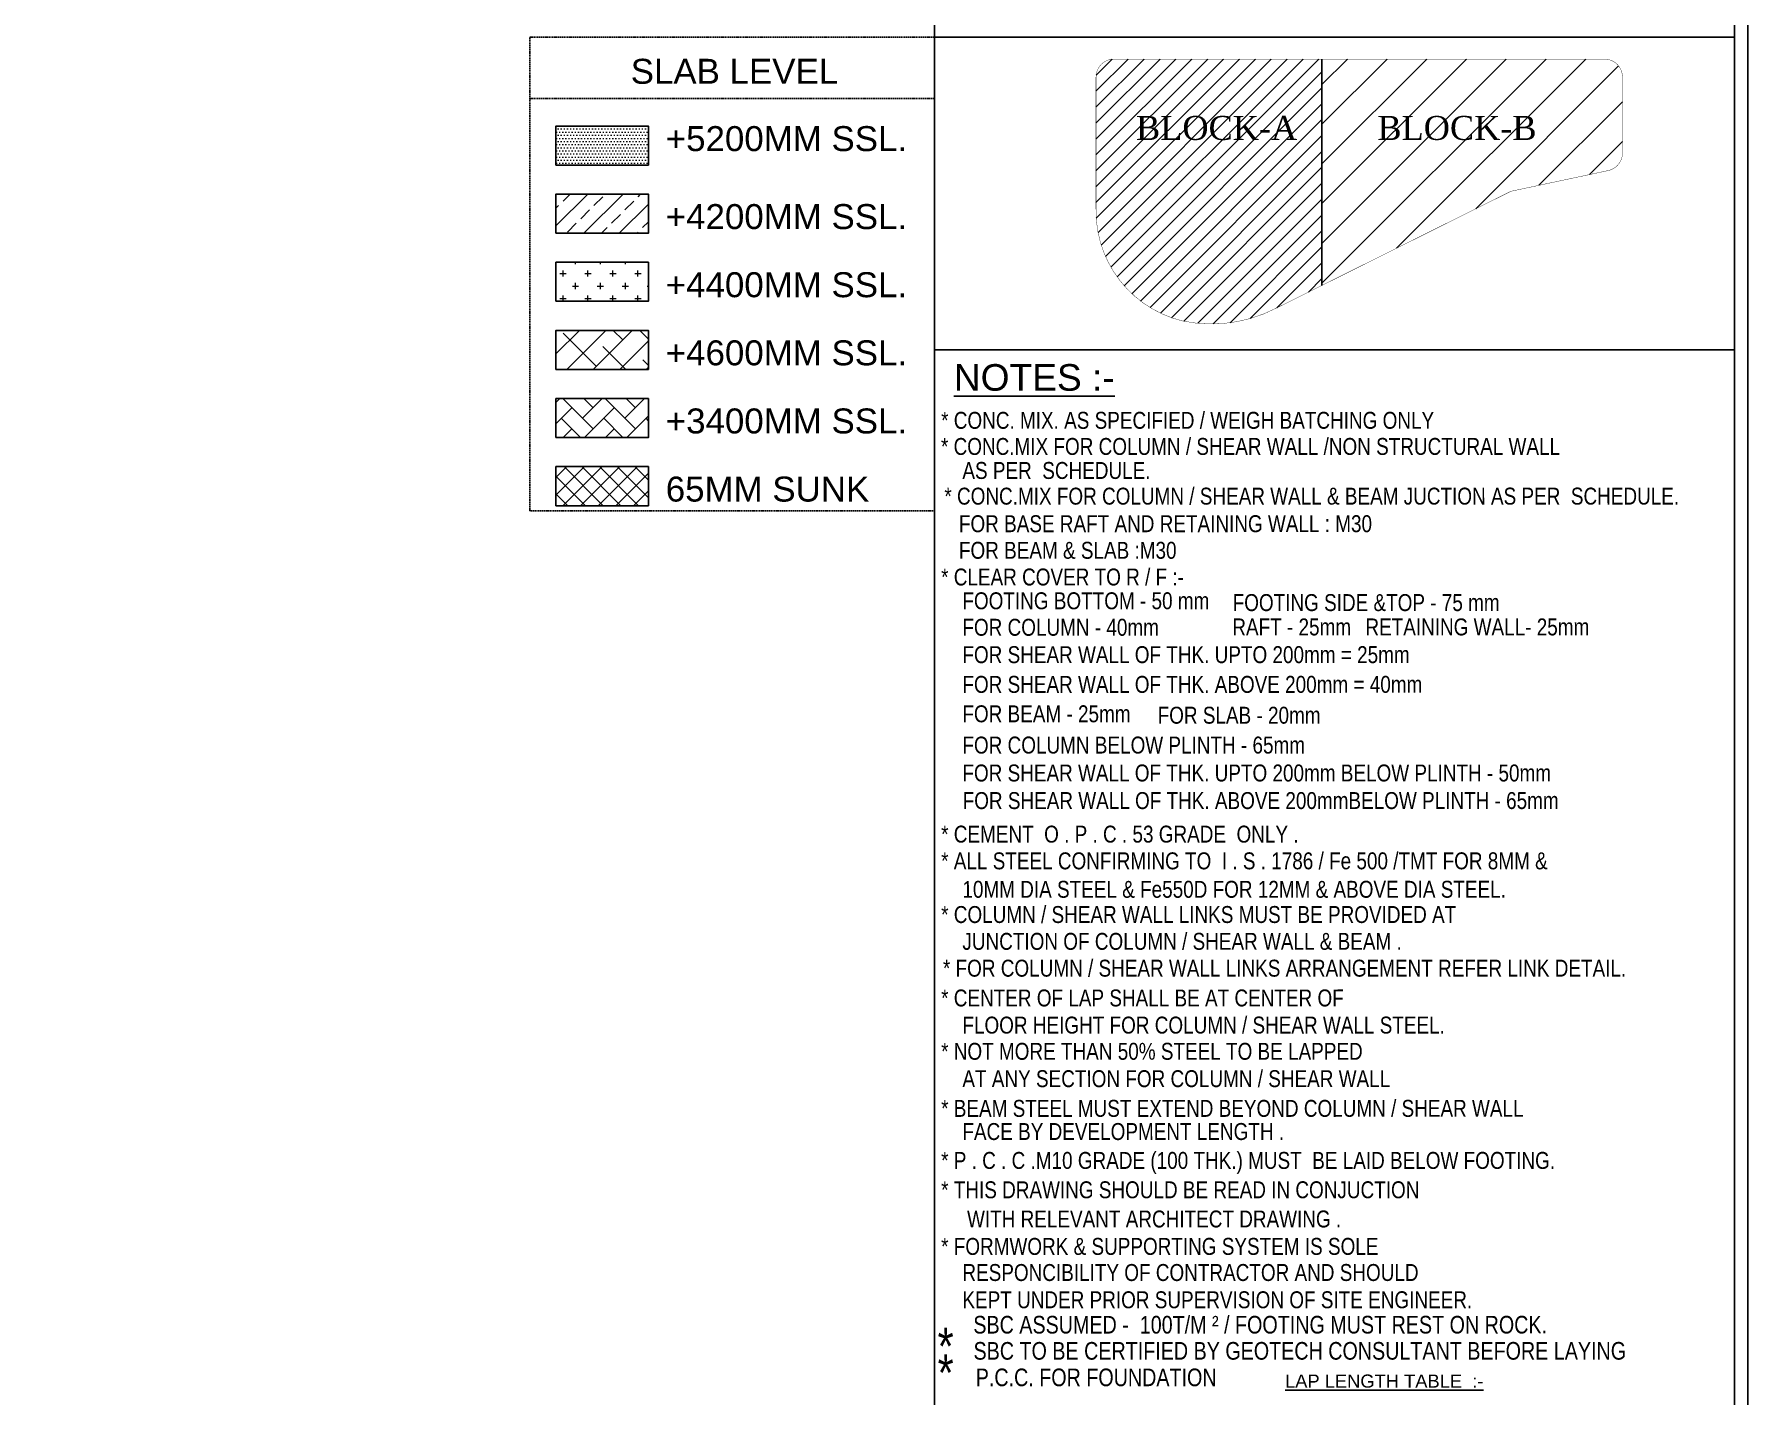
# Model space of a CAD drawing. Header units: millimetres. Extents: x -954 to 225541, y -300291 to -180647.
# Drawn here: x 115228 to 149542, y -262173 to -234916 of the extents above; entities that cross this region are included whole.
import ezdxf
from ezdxf.enums import TextEntityAlignment as Align

# ---------------------------------------------------------------- set-up
doc = ezdxf.new("R2010")
doc.units = ezdxf.units.MM
doc.header["$LTSCALE"] = 100
doc.header["$MEASUREMENT"] = 0
doc.linetypes.add('HIDDEN', pattern=[0.375, 0.25, -0.125])
for name, color, linetype, lineweight in [('+4200MM SSL', 251, 'Continuous', 9), ('+4600 MM SSL', 251, 'Continuous', 9), ('+5200 MM SSL', 250, 'Continuous', 9), ('DIM', 8, 'Continuous', 13), ('MAIN TEXT', 6, 'Continuous', 25), ('SUNK', 251, 'Continuous', 9), ('TEXT', 255, 'Continuous', 25)]:
    doc.layers.add(name, color=color, linetype=linetype, lineweight=lineweight)
doc.layers.add('SHEET', color=7, linetype='Continuous')
doc.styles.add('ARIAL', font='arial.ttf')
doc.styles.add('STYLE3', font='times.ttf', dxfattribs={"width": 0.8, "height": 12})

msp = doc.modelspace()

# ---------------------------------------------------------------- hatches: boundary and pattern name
at = {"layer": '+4200MM SSL'}
h = msp.add_hatch(dxfattribs=at)
h.set_pattern_fill('ANSI33', color=256, scale=2000, style=0)
h.set_pattern_definition([(45, (12503.7, 3043.67), (-353.5534, 353.5534), []), (45, (12857.26, 3043.67), (-353.5534, 353.5534), [250, -125])])
h.paths.add_polyline_path([(125673.6, -238898.3), (127527.5, -238898.3), (127527.5, -238116.7), (125673.6, -238116.7)])
h = msp.add_hatch(dxfattribs=at)
h.set_pattern_fill('CROSS', color=256, scale=1000, style=0)
h.set_pattern_definition([(0, (12503.7, 3043.67), (250, 250), [125, -375]), (90, (12566.2, 2981.17), (-250, 250), [125, -375])])
h.paths.add_polyline_path([(125673.6, -240262.2), (127527.5, -240262.2), (127527.5, -239480.6), (125673.6, -239480.6)])
h = msp.add_hatch(dxfattribs=at)
h.set_pattern_fill('AR-HBONE', color=256, scale=75, style=0)
h.set_pattern_definition([(45, (12503.7, 3043.67), (3e-14, 424.26407), [900, -300]), (135, (12715.84, 3255.8), (3e-14, 424.26407), [900, -300])])
h.paths.add_polyline_path([(125673.6, -242990), (127527.5, -242990), (127527.5, -242208.4), (125673.6, -242208.4)])
at = {"layer": '+4600 MM SSL'}
h = msp.add_hatch(dxfattribs=at)
h.set_pattern_fill('ANSI38', color=256, scale=3000)
h.paths.add_polyline_path([(125673.6, -241626.1), (127527.5, -241626.1), (127527.5, -240844.5), (125673.6, -240844.5)])
at = {"layer": '+5200 MM SSL'}
h = msp.add_hatch(dxfattribs=at)
h.set_pattern_fill('DOTS', color=5, scale=1000)
h.paths.add_polyline_path([(125673.6, -237534.4), (127527.5, -237534.4), (127527.5, -236752.8), (125673.6, -236752.8)])
at = {"layer": 'DIM'}
h = msp.add_hatch(dxfattribs=at)
h.set_pattern_fill('ANSI31', color=256, scale=1800.417595, style=0)
h.set_pattern_definition([(45, (-78138.32, -717716.68), (-159.13594, 159.13594), [])])
h.paths.add_polyline_path([(136490.2, -235775.4), (136490.2, -238411, 0.3513178), (138223.2, -240656.1, 0.1730551), (140095.9, -240401.3), (141015.8, -239943.4), (141015.8, -235411.8), (136853.9, -235411.8, 0.4142136)])
h = msp.add_hatch(dxfattribs=at)
h.set_pattern_fill('ANSI31', color=256, scale=4501.043988, style=0)
h.set_pattern_definition([(45, (-89985.75, -715173.7), (-397.83984, 397.83984), [])])
h.paths.add_polyline_path([(147033.3, -235775.4, 0.4142136), (146669.7, -235411.8), (141015.8, -235411.8), (141015.8, -239943.4), (144798.7, -238060, -0.0000016), (144798.7, -238060), (146745.4, -237645.6, 0.3788572), (147033.3, -237253.1)])
at = {"layer": 'SUNK'}
h = msp.add_hatch(dxfattribs=at)
h.set_pattern_fill('ANSI37', color=256, scale=2000)
h.paths.add_polyline_path([(125673.6, -244354), (127527.5, -244354), (127527.5, -243572.4), (125673.6, -243572.4)])

# ---------------------------------------------------------------- linework, layer by layer
at = {"color": 0, "linetype": 'ByBlock'}
msp.add_line((133259, -234973.1), (149275.6, -234973.1), dxfattribs=at)
for p, q in [((141015.8, -235411.8), (141015.8, -239943.4)), ((133259.3, -241231.2), (149277.4, -241231.2))]:
    msp.add_line(p, q)
at = {"linetype": 'HIDDEN'}
msp.add_line((125151, -236202.8), (133259, -236202.8), dxfattribs=at)
at = {"color": 5}
msp.add_lwpolyline([(-953.5, -300291), (149541.8, -300291), (149541.8, -193995.9), (-953.5, -193995.9)], close=True, dxfattribs=at)
at = {"color": 0, "linetype": 'ByBlock'}
msp.add_lwpolyline([(133259, -233016.2), (149275.6, -233016.2), (149275.6, -300024.9), (133259, -300024.9)], close=True, dxfattribs=at)
at = {"linetype": 'HIDDEN'}
msp.add_lwpolyline([(125151, -234973.1), (133259, -234973.1), (133259, -244458.7), (125151, -244458.7)], close=True, dxfattribs=at)
at = {"const_width": 7.2}
msp.add_lwpolyline([(144798.7, -238060), (140095.9, -240401.3, -0.1730551), (138223.2, -240656.1, -0.3513178), (136490.2, -238411), (136490.2, -235775.4, -0.4142136), (136853.9, -235411.8), (146669.7, -235411.8, -0.4142136), (147033.3, -235775.4), (147033.3, -237253.1, -0.3788572), (146745.4, -237645.6), (144798.7, -238060, 0.0000016), (144798.7, -238060, 0.0000016)], format="xyb", dxfattribs=at)
at = {"elevation": 0}
for points in [[(125673.6, -237534.4), (127527.5, -237534.4), (127527.5, -236752.8), (125673.6, -236752.8)], [(125673.6, -238898.3), (127527.5, -238898.3), (127527.5, -238116.7), (125673.6, -238116.7)], [(125673.6, -240262.2), (127527.5, -240262.2), (127527.5, -239480.6), (125673.6, -239480.6)], [(125673.6, -241626.1), (127527.5, -241626.1), (127527.5, -240844.5), (125673.6, -240844.5)], [(125673.6, -242990), (127527.5, -242990), (127527.5, -242208.4), (125673.6, -242208.4)], [(125673.6, -244354), (127527.5, -244354), (127527.5, -243572.4), (125673.6, -243572.4)]]:
    msp.add_lwpolyline(points, close=True, dxfattribs=at)
at = {"layer": 'SUNK', "color": 6}
msp.add_lwpolyline([(-687.4, -300024.9), (149275.6, -300024.9), (149275.6, -194262.1), (-687.4, -194262.1)], close=True, dxfattribs=at)

# ---------------------------------------------------------------- texts
at = {"layer": 'MAIN TEXT', "style": 'ARIAL'}
msp.add_text('%%ULAP LENGTH TABLE  :-', height=262.517, rotation=0.00358, dxfattribs=at).set_placement((142262.3, -261880.5), align=Align.MIDDLE)
at = {"layer": 'SHEET', "color": 2, "style": 'STYLE3'}
for s, p in [('BLOCK-A', (137292.2, -236551.1)), ('BLOCK-B', (142125.8, -236551.1))]:
    msp.add_text(s, height=480.81, dxfattribs=at).set_placement(p, align=Align.TOP_LEFT)
at = {"layer": 'SHEET', "color": 6, "style": 'ARIAL'}
msp.add_text('%%UNOTES :-', height=532.349, dxfattribs=at).set_placement((133642.9, -241520.1, 18830.4), align=Align.TOP_LEFT)
at = {"layer": 'SHEET', "color": 4, "style": 'ARIAL', "width": 0.8}
for s, p in [('* CONC. MIX. AS SPECIFIED / WEIGH BATCHING ONLY', (138325.5, -242638.7, 18548.1)), ('* CONC.MIX FOR COLUMN / SHEAR WALL /NON STRUCTURAL WALL', (139584.7, -243161.3, 18548.1)), ('AS PER  SCHEDULE.', (135698.4, -243649.1, 18548.1)), ('* CONC.MIX FOR COLUMN / SHEAR WALL & BEAM JUCTION AS PER  SCHEDULE. ', (140863.9, -244156.3, 18548.1)), ('FOR BASE RAFT AND RETAINING WALL : M30', (137881.6, -244714.8, 18548.1)), ('FOR BEAM & SLAB :M30', (135924.3, -245247.4)), ('* CLEAR COVER TO R / F :-', (135820.3, -245775.5, 18548.1)), ('FOOTING BOTTOM - 50 mm', (136287.4, -246257.9, 18548.1)), ('FOOTING SIDE &TOP - 75 mm', (141900, -246294.2, 18548.1)), ('FOR COLUMN - 40mm', (135782.4, -246788.7, 18548.1)), ('RAFT - 25mm', (140409.4, -246781.5, 18548.1)), ('RETAINING WALL- 25mm', (144127.3, -246781.5, 18548.1)), ('FOR SHEAR WALL OF THK. UPTO 200mm = 25mm', (138293.3, -247336.3, 18548.1)), ('FOR SHEAR WALL OF THK. ABOVE 200mm = 40mm', (138419.8, -247931.6, 18548.1)), ('FOR BEAM - 25mm', (135498.3, -248520.8, 18548.1)), ('FOR SLAB - 20mm', (139356, -248549.1, 18548.1)), ('FOR COLUMN BELOW PLINTH - 65mm', (137245.6, -249146.6, 18548.1)), ('FOR SHEAR WALL OF THK. UPTO 200mm BELOW PLINTH - 50mm', (139708.9, -249705.7, 18548.1)), ('FOR SHEAR WALL OF THK. ABOVE 200mmBELOW PLINTH - 65mm', (139788, -250257.8, 18548.1)), ('* CEMENT  O . P . C . 53 GRADE  ONLY .', (136968, -250929.5, 18548.1)), ('* ALL STEEL CONFIRMING TO  I . S . 1786 / Fe 500 /TMT FOR 8MM &', (139462.7, -251458.2, 18548.1)), ('10MM DIA STEEL & Fe550D FOR 12MM & ABOVE DIA STEEL.', (139257.1, -252034.5, 18548.1)), ('* COLUMN / SHEAR WALL LINKS MUST BE PROVIDED AT', (138546.9, -252532.7, 18548.1)), ('JUNCTION OF COLUMN / SHEAR WALL & BEAM . ', (138266.7, -253069.9, 18548.1)), ('* FOR COLUMN / SHEAR WALL LINKS ARRANGEMENT REFER LINK DETAIL.', (140266.9, -253607, 18548.1)), ('* CENTER OF LAP SHALL BE AT CENTER OF ', (137473.2, -254210.2, 18548.1)), ('FLOOR HEIGHT FOR COLUMN / SHEAR WALL STEEL.', (138645.8, -254746.4, 18548.1)), ('* NOT MORE THAN 50%%% STEEL TO BE LAPPED', (137610.2, -255278.1, 18548.1)), ('AT ANY SECTION FOR COLUMN / SHEAR WALL', (138098.1, -255819.3, 18548.1)), ('* BEAM STEEL MUST EXTEND BEYOND COLUMN / SHEAR WALL', (139220.6, -256413.9, 18548.1)), ('FACE BY DEVELOPMENT LENGTH .', (137035.4, -256883.9, 18548.1)), ('* P . C . C .M10 GRADE (100 THK.) MUST  BE LAID BELOW FOOTING.', (139536.3, -257504.5, 18548.1)), ('* THIS DRAWING SHOULD BE READ IN CONJUCTION', (138177.9, -258050.4, 18548.1)), ('WITH RELEVANT ARCHITECT DRAWING .', (137653.7, -258635.1, 18548.1)), ('* FORMWORK & SUPPORTING SYSTEM IS SOLE ', (137820.3, -259183.5, 18548.1)), ('RESPONCIBILITY OF CONTRACTOR AND SHOULD', (138382.4, -259706.6, 18548.1)), ('KEPT UNDER PRIOR SUPERVISION OF SITE ENGINEER.', (138919.5, -260252.5, 18548.1))]:
    msp.add_text(s, height=339.019, rotation=0.00358, dxfattribs=at).set_placement(p, align=Align.MIDDLE)
at = {"layer": 'SHEET', "color": 2, "style": 'ARIAL', "width": 0.8}
for s, height, p in [('SBC ASSUMED -  100T/M ² / FOOTING MUST REST ON ROCK.', 353.145, (139778.3, -260744.6, -5.2)), ('*', 739.9, (133479.2, -261182.6, -5.2)), ('SBC TO BE CERTIFIED BY GEOTECH CONSULTANT BEFORE LAYING ', 353.145, (140626.4, -261274.8, -5.2)), ('*', 739.9, (133479.2, -261712.8, -5.2)), ('P.C.C. FOR FOUNDATION', 353.145, (136493.5, -261806))]:
    msp.add_text(s, height=height, rotation=0.00358, dxfattribs=at).set_placement(p, align=Align.MIDDLE)
at = {"layer": 'TEXT', "style": 'ARIAL'}
for s, p in [('SLAB LEVEL', (127172.4, -235657.7, 0)), ('+5200MM SSL.', (127874.2, -237005.4, 0)), ('+4200MM SSL.', (127874.2, -238566.3, 0)), ('+4400MM SSL.', (127874.2, -239930.2, 0)), ('+4600MM SSL.', (127874.2, -241294.1, 0)), ('+3400MM SSL.', (127874.2, -242658, 0)), ('65MM SUNK', (127874.2, -244021.9, 0))]:
    msp.add_text(s, height=500, dxfattribs=at).set_placement(p, align=Align.MIDDLE_LEFT)

doc.saveas('drawing.dxf')
